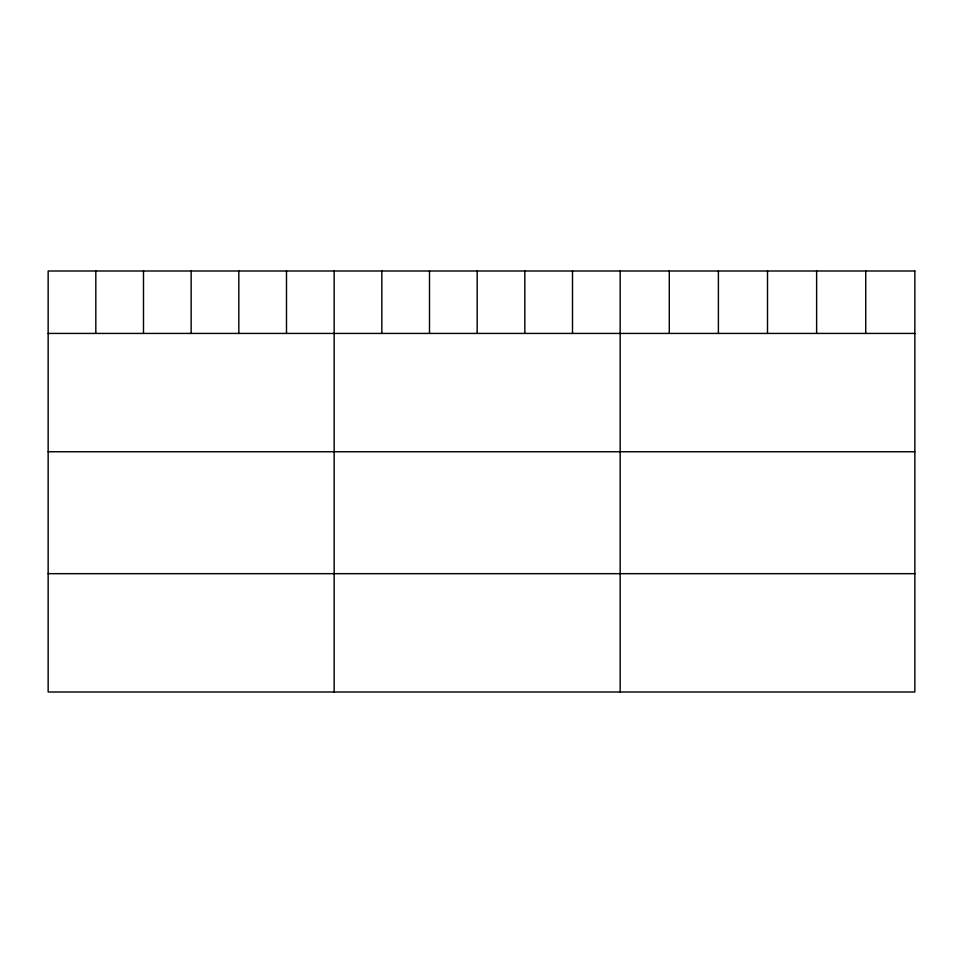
<?xml version="1.0" encoding="UTF-8"?>
<svg xmlns="http://www.w3.org/2000/svg" width="963" height="963" viewBox="0 0 963 963"><rect width="100%" height="100%" fill="white"/><g stroke="black" fill="none" stroke-linecap="round" stroke-linejoin="round"><path stroke-width="1.44" d="M48.15 333.427L914.85 333.427M48.15 451.755L914.85 451.755M48.15 573.671L914.85 573.671M865.737 271L865.737 333.427M816.624 271L816.624 333.427M767.511 271L767.511 333.427M718.398 271L718.398 333.427M669.285 271L669.285 333.427M620.172 271L620.172 692M572.504 271L572.504 333.427M524.835 271L524.835 333.427M477.166 271L477.166 333.427M429.498 271L429.498 333.427M381.829 271L381.829 333.427M334.161 271L334.161 692M286.493 271L286.493 333.427M238.824 271L238.824 333.427M191.156 271L191.156 333.427M143.487 271L143.487 333.427M95.819 271L95.819 333.427M914.85 271L48.15 271L48.15 692L914.85 692L914.85 271"/></g></svg>
